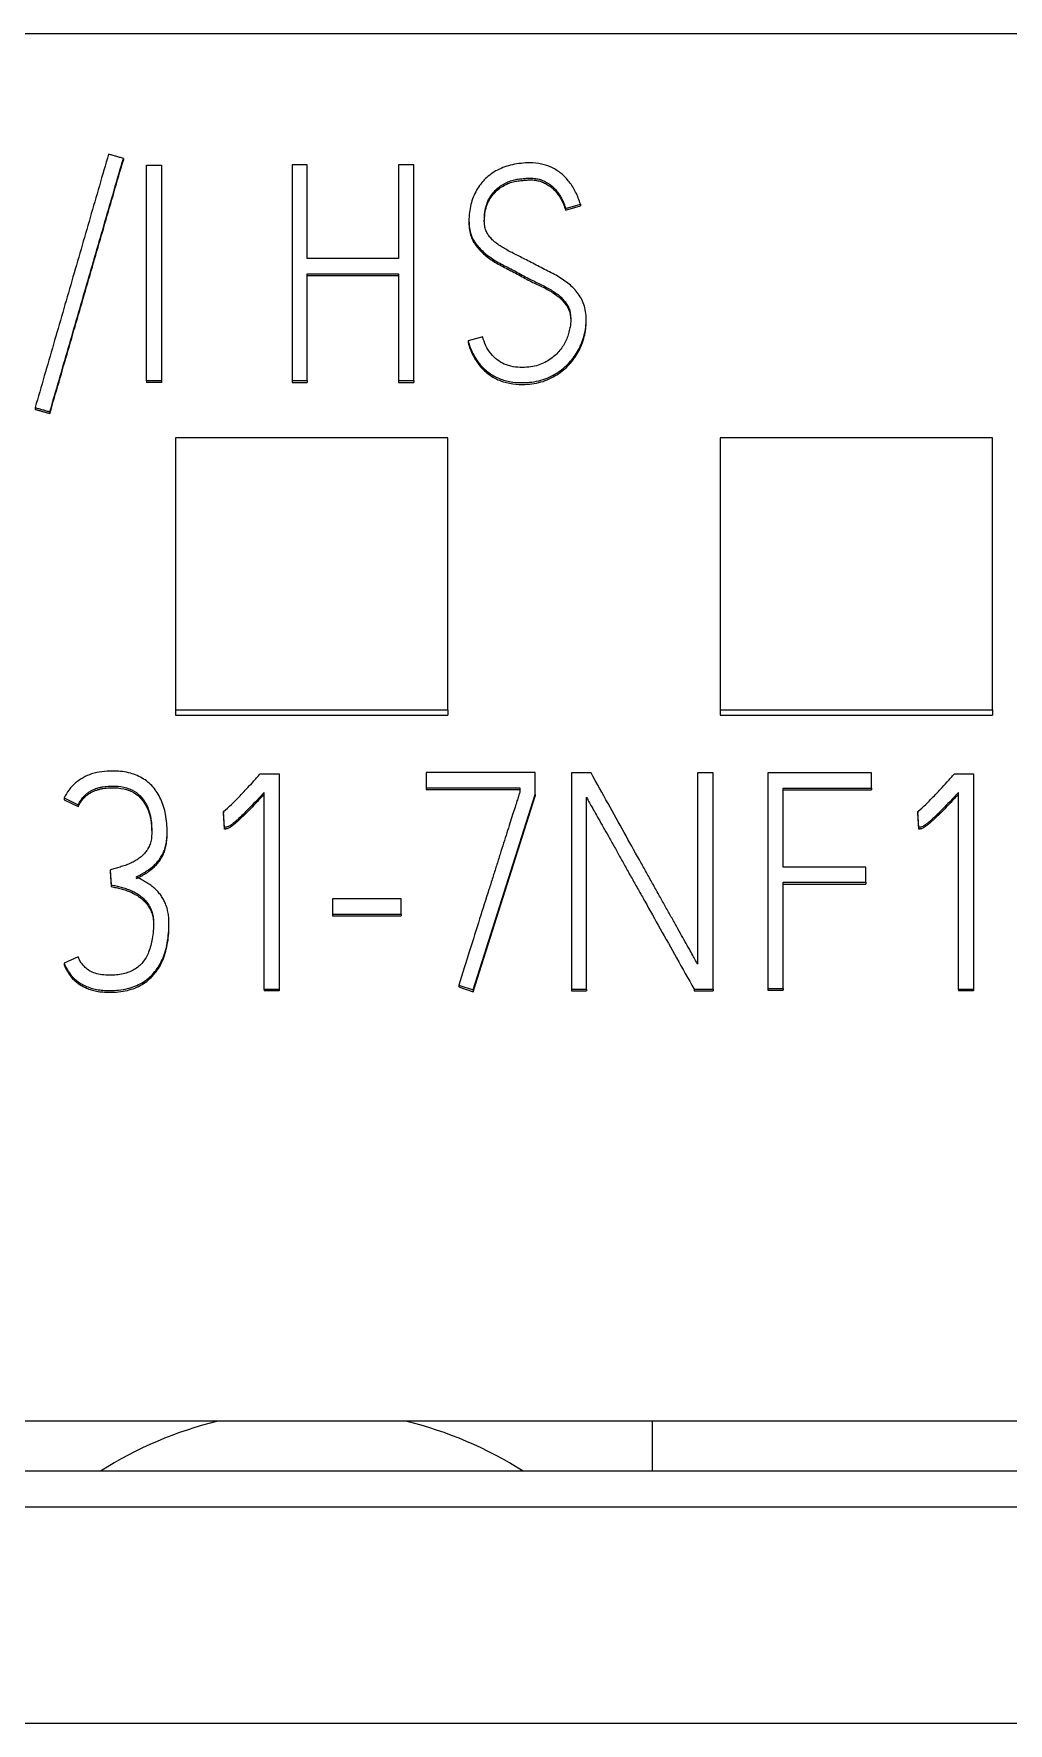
# Model space of a CAD drawing. Header units: millimetres. Extents: x 4137 to 6698, y 1400 to 3585.
# Drawn here: x 5192.41 to 5199.56, y 3075.38 to 3087.78 of the extents above; entities that cross this region are included whole.
import ezdxf

# ---------------------------------------------------------------- set-up
doc = ezdxf.new("R2010")
doc.units = ezdxf.units.MM
doc.layers.add('000-PI-Oprema', color=30, linetype='Continuous', lineweight=5)

msp = doc.modelspace()

# ---------------------------------------------------------------- linework, layer by layer
at = {"layer": '000-PI-Oprema', "color": 0, "linetype": 'ByBlock', "lineweight": 0}
for p, q in [((5210.848, 3087.785), (5186.048, 3087.785)), ((5193.064, 3086.87), (5193.064, 3086.858)), ((5194.304, 3086.822), (5194.304, 3085.239)), ((5194.415, 3086.822), (5194.304, 3086.822)), ((5194.415, 3086.135), (5194.415, 3086.822)), ((5195.198, 3086.822), (5195.085, 3086.822)), ((5195.085, 3086.822), (5195.085, 3086.135)), ((5195.198, 3085.239), (5195.198, 3086.822)), ((5196.312, 3086.503), (5196.421, 3086.533)), ((5196.312, 3086.49), (5196.421, 3086.521)), ((5196.312, 3086.503), (5196.312, 3086.49)), ((5196.421, 3086.533), (5196.421, 3086.521)), ((5195.602, 3086.413), (5195.602, 3086.401)), ((5195.085, 3086.135), (5194.415, 3086.135)), ((5194.415, 3085.239), (5194.415, 3086.023)), ((5194.415, 3086.023), (5195.085, 3086.023)), ((5194.415, 3086.01), (5195.085, 3086.01)), ((5195.085, 3086.023), (5195.085, 3085.239)), ((5196.463, 3085.675), (5196.463, 3085.688)), ((5195.704, 3085.561), (5195.596, 3085.53)), ((5195.596, 3085.53), (5195.596, 3085.517)), ((5193.235, 3085.237), (5193.235, 3085.224)), ((5193.345, 3085.237), (5193.345, 3085.224)), ((5194.304, 3085.239), (5194.304, 3085.226)), ((5194.304, 3085.239), (5194.415, 3085.239)), ((5194.304, 3085.226), (5194.415, 3085.226)), ((5194.415, 3085.239), (5194.415, 3085.226)), ((5195.085, 3085.239), (5195.085, 3085.226)), ((5195.085, 3085.239), (5195.198, 3085.239)), ((5195.085, 3085.226), (5195.198, 3085.226)), ((5195.198, 3085.239), (5195.198, 3085.226)), ((5192.416, 3085.041), (5192.416, 3085.028)), ((5192.524, 3085.01), (5192.524, 3084.998)), ((5193.448, 3084.82), (5193.448, 3082.822)), ((5195.448, 3084.82), (5193.448, 3084.82)), ((5195.448, 3082.822), (5195.448, 3084.82)), ((5197.448, 3084.82), (5197.448, 3082.822)), ((5199.448, 3084.82), (5197.448, 3084.82)), ((5199.448, 3082.822), (5199.448, 3084.82)), ((5193.448, 3082.822), (5193.448, 3082.783)), ((5193.448, 3082.822), (5195.448, 3082.822)), ((5193.448, 3082.783), (5195.448, 3082.783)), ((5195.448, 3082.822), (5195.448, 3082.783)), ((5197.448, 3082.822), (5197.448, 3082.783)), ((5197.448, 3082.822), (5199.448, 3082.822)), ((5197.448, 3082.783), (5199.448, 3082.783)), ((5199.448, 3082.822), (5199.448, 3082.783)), ((5194.069, 3082.352), (5194.209, 3082.352)), ((5194.209, 3082.352), (5194.209, 3080.771)), ((5195.289, 3082.363), (5195.289, 3082.25)), ((5196.088, 3082.363), (5195.289, 3082.363)), ((5196.088, 3082.202), (5196.088, 3082.363)), ((5196.355, 3082.36), (5196.355, 3080.773)), ((5196.499, 3082.36), (5196.355, 3082.36)), ((5197.395, 3082.36), (5197.282, 3082.36)), ((5197.282, 3082.36), (5197.282, 3080.956)), ((5197.395, 3080.773), (5197.395, 3082.36)), ((5197.797, 3082.36), (5197.797, 3080.778)), ((5198.558, 3082.36), (5197.797, 3082.36)), ((5198.558, 3082.248), (5198.558, 3082.36)), ((5199.168, 3082.352), (5199.308, 3082.352)), ((5199.308, 3082.352), (5199.308, 3080.771)), ((5192.629, 3082.176), (5192.629, 3082.163)), ((5192.629, 3082.176), (5192.731, 3082.125)), ((5192.629, 3082.163), (5192.731, 3082.112)), ((5194.098, 3080.771), (5194.098, 3082.215)), ((5195.289, 3082.25), (5195.289, 3082.238)), ((5195.289, 3082.25), (5195.977, 3082.25)), ((5195.289, 3082.238), (5195.977, 3082.238)), ((5195.633, 3080.767), (5196.088, 3082.202)), ((5195.633, 3080.754), (5196.088, 3082.189)), ((5195.977, 3082.25), (5195.977, 3082.22)), ((5196.088, 3082.202), (5196.088, 3082.189)), ((5196.466, 3080.773), (5196.466, 3082.182)), ((5197.91, 3081.667), (5197.91, 3082.248)), ((5197.91, 3082.248), (5198.558, 3082.248)), ((5197.91, 3082.236), (5198.558, 3082.236)), ((5198.558, 3082.248), (5198.558, 3082.236)), ((5199.197, 3080.771), (5199.197, 3082.215)), ((5192.731, 3082.125), (5192.731, 3082.112)), ((5193.8, 3082.077), (5193.8, 3082.064)), ((5193.807, 3081.96), (5193.8, 3082.077)), ((5193.807, 3081.947), (5193.8, 3082.064)), ((5198.9, 3082.077), (5198.9, 3082.064)), ((5198.907, 3081.96), (5198.9, 3082.077)), ((5198.907, 3081.947), (5198.9, 3082.064)), ((5193.385, 3081.915), (5193.385, 3081.936)), ((5193.807, 3081.96), (5193.807, 3081.947)), ((5198.907, 3081.96), (5198.907, 3081.947)), ((5198.518, 3081.667), (5197.91, 3081.667)), ((5198.518, 3081.557), (5198.518, 3081.667)), ((5192.968, 3081.647), (5192.968, 3081.635)), ((5192.968, 3081.647), (5192.975, 3081.537)), ((5192.968, 3081.635), (5192.975, 3081.525)), ((5192.975, 3081.537), (5192.975, 3081.525)), ((5197.91, 3080.778), (5197.91, 3081.557)), ((5197.91, 3081.557), (5198.518, 3081.557)), ((5197.91, 3081.544), (5198.518, 3081.544)), ((5198.518, 3081.557), (5198.518, 3081.544)), ((5194.599, 3081.436), (5194.599, 3081.324)), ((5195.105, 3081.436), (5194.599, 3081.436)), ((5195.105, 3081.324), (5195.105, 3081.436)), ((5194.599, 3081.324), (5194.599, 3081.311)), ((5194.599, 3081.324), (5195.105, 3081.324)), ((5194.599, 3081.311), (5195.105, 3081.311)), ((5195.105, 3081.324), (5195.105, 3081.311)), ((5193.399, 3081.228), (5193.399, 3081.25)), ((5192.731, 3081.009), (5192.629, 3080.963)), ((5192.629, 3080.963), (5192.629, 3080.95)), ((5195.527, 3080.802), (5195.527, 3080.789)), ((5195.527, 3080.802), (5195.633, 3080.767)), ((5195.527, 3080.789), (5195.633, 3080.754)), ((5194.098, 3080.771), (5194.098, 3080.759)), ((5194.209, 3080.771), (5194.098, 3080.771)), ((5194.209, 3080.759), (5194.098, 3080.759)), ((5194.209, 3080.771), (5194.209, 3080.759)), ((5195.633, 3080.767), (5195.633, 3080.754)), ((5196.355, 3080.773), (5196.466, 3080.773)), ((5196.355, 3080.773), (5196.355, 3080.761)), ((5196.355, 3080.761), (5196.466, 3080.761)), ((5196.466, 3080.773), (5196.466, 3080.761)), ((5197.256, 3080.773), (5197.256, 3080.761)), ((5197.256, 3080.773), (5197.395, 3080.773)), ((5197.256, 3080.761), (5197.395, 3080.761)), ((5197.395, 3080.773), (5197.395, 3080.761)), ((5197.797, 3080.778), (5197.797, 3080.765)), ((5197.797, 3080.778), (5197.91, 3080.778)), ((5197.797, 3080.765), (5197.91, 3080.765)), ((5197.91, 3080.778), (5197.91, 3080.765)), ((5199.308, 3080.771), (5199.197, 3080.771)), ((5199.197, 3080.771), (5199.197, 3080.759)), ((5199.308, 3080.759), (5199.197, 3080.759)), ((5199.308, 3080.771), (5199.308, 3080.759)), ((5210.848, 3077.602), (5186.048, 3077.602)), ((5196.948, 3077.602), (5196.948, 3077.234)), ((5210.948, 3077.234), (5185.948, 3077.234)), ((5210.948, 3076.97), (5185.948, 3076.97)), ((5186.948, 3075.385), (5209.948, 3075.385))]:
    msp.add_line(p, q, dxfattribs=at)
for start, end in [(103.753, 122.3801), (57.6199, 76.247)]:
    msp.add_arc((5194.448, 3074.785), 2.9, start, end, dxfattribs=at)
for points in [[(5192.955, 3086.901), (5192.416, 3085.041)], [(5192.524, 3085.01), (5193.064, 3086.87)], [(5192.524, 3084.998), (5193.064, 3086.858)], [(5193.064, 3086.87), (5192.955, 3086.901)], [(5193.235, 3085.237), (5193.235, 3086.82)], [(5193.235, 3086.82), (5193.345, 3086.82)], [(5193.345, 3086.82), (5193.345, 3085.237)], [(5193.345, 3085.237), (5193.235, 3085.237)], [(5193.345, 3085.224), (5193.235, 3085.224)], [(5192.416, 3085.041), (5192.524, 3085.01)], [(5192.416, 3085.028), (5192.524, 3084.998)]]:
    msp.add_open_spline(points, degree=1, dxfattribs=at)
for points, knots in [([(5196.421, 3086.533), (5196.412, 3086.564), (5196.39, 3086.622), (5196.342, 3086.698), (5196.283, 3086.76), (5196.214, 3086.805), (5196.135, 3086.832), (5196.057, 3086.839), (5195.986, 3086.835), (5195.923, 3086.825), (5195.866, 3086.809), (5195.813, 3086.786), (5195.765, 3086.757), (5195.723, 3086.723), (5195.688, 3086.682), (5195.657, 3086.637), (5195.633, 3086.586), (5195.615, 3086.531), (5195.605, 3086.472), (5195.601, 3086.413), (5195.605, 3086.359), (5195.616, 3086.311), (5195.635, 3086.269), (5195.661, 3086.232), (5195.692, 3086.198), (5195.727, 3086.167), (5195.765, 3086.139), (5195.807, 3086.112), (5195.852, 3086.088), (5195.899, 3086.065), (5195.946, 3086.04), (5195.992, 3086.014), (5196.038, 3085.99), (5196.082, 3085.968), (5196.125, 3085.947), (5196.167, 3085.927), (5196.205, 3085.905), (5196.24, 3085.883), (5196.272, 3085.858), (5196.298, 3085.831), (5196.321, 3085.802), (5196.339, 3085.769), (5196.348, 3085.73), (5196.351, 3085.691), (5196.349, 3085.652), (5196.342, 3085.615), (5196.332, 3085.575), (5196.317, 3085.535), (5196.296, 3085.497), (5196.271, 3085.461), (5196.24, 3085.427), (5196.203, 3085.397), (5196.16, 3085.371), (5196.111, 3085.35), (5196.055, 3085.338), (5195.971, 3085.333), (5195.861, 3085.348), (5195.753, 3085.434), (5195.713, 3085.516), (5195.704, 3085.561)], [0, 0, 0, 0, 0.029502, 0.056552, 0.082213, 0.107035, 0.131706, 0.157625, 0.177725, 0.196768, 0.215008, 0.232485, 0.249262, 0.265692, 0.282067, 0.298646, 0.315747, 0.333416, 0.35172, 0.370963, 0.387214, 0.402039, 0.415923, 0.429557, 0.443355, 0.457518, 0.472137, 0.48722, 0.502837, 0.518847, 0.535063, 0.551489, 0.567151, 0.582304, 0.596956, 0.611001, 0.624363, 0.637091, 0.649186, 0.660727, 0.671894, 0.683121, 0.695107, 0.708316, 0.719066, 0.730707, 0.743348, 0.756492, 0.769735, 0.783289, 0.797204, 0.811603, 0.826753, 0.842746, 0.859925, 0.878764, 0.920226, 0.957605, 1, 1, 1, 1]), ([(5195.596, 3085.53), (5195.605, 3085.498), (5195.628, 3085.439), (5195.677, 3085.361), (5195.74, 3085.299), (5195.815, 3085.255), (5195.902, 3085.229), (5195.987, 3085.222), (5196.064, 3085.227), (5196.131, 3085.24), (5196.192, 3085.263), (5196.247, 3085.293), (5196.297, 3085.328), (5196.34, 3085.369), (5196.377, 3085.415), (5196.408, 3085.465), (5196.432, 3085.518), (5196.45, 3085.574), (5196.461, 3085.631), (5196.465, 3085.689), (5196.461, 3085.745), (5196.449, 3085.798), (5196.427, 3085.845), (5196.399, 3085.886), (5196.366, 3085.923), (5196.328, 3085.955), (5196.286, 3085.985), (5196.242, 3086.013), (5196.194, 3086.037), (5196.144, 3086.062), (5196.095, 3086.087), (5196.048, 3086.112), (5196.003, 3086.136), (5195.961, 3086.157), (5195.92, 3086.178), (5195.882, 3086.197), (5195.847, 3086.218), (5195.815, 3086.239), (5195.786, 3086.261), (5195.762, 3086.285), (5195.741, 3086.312), (5195.726, 3086.341), (5195.717, 3086.375), (5195.714, 3086.42), (5195.718, 3086.473), (5195.73, 3086.531), (5195.751, 3086.578), (5195.779, 3086.617), (5195.809, 3086.65), (5195.843, 3086.675), (5195.879, 3086.694), (5195.917, 3086.709), (5195.954, 3086.717), (5195.99, 3086.721), (5196.022, 3086.724), (5196.055, 3086.726), (5196.089, 3086.723), (5196.126, 3086.716), (5196.158, 3086.703), (5196.187, 3086.686), (5196.213, 3086.667), (5196.235, 3086.645), (5196.254, 3086.622), (5196.271, 3086.598), (5196.285, 3086.573), (5196.296, 3086.548), (5196.305, 3086.525), (5196.31, 3086.51), (5196.312, 3086.503)], [0, 0, 0, 0, 0.030216, 0.057834, 0.084112, 0.110126, 0.13699, 0.166062, 0.187444, 0.207786, 0.227532, 0.246694, 0.265147, 0.28321, 0.301078, 0.318906, 0.33698, 0.354995, 0.372624, 0.390132, 0.408102, 0.424528, 0.439934, 0.454952, 0.469937, 0.485134, 0.500714, 0.516729, 0.533253, 0.550073, 0.566929, 0.583824, 0.598837, 0.613277, 0.627146, 0.64033, 0.652736, 0.664395, 0.675364, 0.685785, 0.695827, 0.705789, 0.716159, 0.727332, 0.74751, 0.765141, 0.780786, 0.795151, 0.808601, 0.821478, 0.833928, 0.845962, 0.857807, 0.868933, 0.878649, 0.88698, 0.899043, 0.910208, 0.920757, 0.930874, 0.940594, 0.950061, 0.959303, 0.96829, 0.9771, 0.985473, 0.993098, 1, 1, 1, 1]), ([(5195.715, 3086.405), (5195.716, 3086.425), (5195.718, 3086.463), (5195.73, 3086.518), (5195.751, 3086.565), (5195.779, 3086.604), (5195.809, 3086.637), (5195.843, 3086.662), (5195.879, 3086.682), (5195.917, 3086.696), (5195.954, 3086.704), (5195.99, 3086.708), (5196.022, 3086.711), (5196.055, 3086.713), (5196.089, 3086.711), (5196.126, 3086.703), (5196.158, 3086.69), (5196.187, 3086.673), (5196.213, 3086.654), (5196.235, 3086.632), (5196.254, 3086.609), (5196.271, 3086.585), (5196.285, 3086.56), (5196.296, 3086.535), (5196.305, 3086.512), (5196.31, 3086.497), (5196.312, 3086.49)], [0, 0, 0, 0, 0.065823, 0.131059, 0.188942, 0.242091, 0.291852, 0.339495, 0.385558, 0.430084, 0.473906, 0.515072, 0.551021, 0.581842, 0.626473, 0.667782, 0.706813, 0.744244, 0.780205, 0.815232, 0.849428, 0.882676, 0.915274, 0.946254, 0.974465, 1, 1, 1, 1]), ([(5195.602, 3086.407), (5195.602, 3086.404), (5195.602, 3086.383), (5195.605, 3086.346), (5195.616, 3086.298), (5195.635, 3086.256), (5195.661, 3086.219), (5195.692, 3086.185), (5195.727, 3086.154), (5195.765, 3086.126), (5195.807, 3086.1), (5195.852, 3086.076), (5195.899, 3086.052), (5195.946, 3086.027), (5195.992, 3086.002), (5196.038, 3085.977), (5196.082, 3085.955), (5196.125, 3085.935), (5196.167, 3085.915), (5196.205, 3085.893), (5196.24, 3085.87), (5196.272, 3085.846), (5196.298, 3085.819), (5196.321, 3085.789), (5196.339, 3085.756), (5196.348, 3085.718), (5196.35, 3085.691), (5196.35, 3085.677)], [0, 0, 0, 0, 0.008262, 0.056111, 0.099761, 0.14064, 0.180782, 0.221408, 0.263107, 0.306149, 0.350557, 0.396538, 0.443676, 0.491422, 0.539784, 0.585899, 0.630514, 0.673652, 0.715005, 0.754346, 0.79182, 0.827432, 0.861414, 0.894293, 0.927346, 0.962637, 1, 1, 1, 1]), ([(5195.596, 3085.517), (5195.605, 3085.486), (5195.628, 3085.426), (5195.677, 3085.348), (5195.74, 3085.287), (5195.815, 3085.242), (5195.902, 3085.216), (5195.987, 3085.209), (5196.064, 3085.214), (5196.131, 3085.227), (5196.192, 3085.25), (5196.247, 3085.28), (5196.297, 3085.316), (5196.34, 3085.356), (5196.377, 3085.402), (5196.408, 3085.452), (5196.432, 3085.506), (5196.45, 3085.561), (5196.461, 3085.618), (5196.463, 3085.657), (5196.463, 3085.677), (5196.463, 3085.677)], [0, 0, 0, 0, 0.077352, 0.148056, 0.215328, 0.281923, 0.350695, 0.425118, 0.479856, 0.531932, 0.582482, 0.631538, 0.678776, 0.725017, 0.770759, 0.816399, 0.862669, 0.908787, 0.953917, 0.998739, 1, 1, 1, 1]), ([(5193.159, 3081.597), (5193.168, 3081.601), (5193.186, 3081.61), (5193.213, 3081.626), (5193.239, 3081.642), (5193.265, 3081.66), (5193.29, 3081.681), (5193.313, 3081.704), (5193.334, 3081.731), (5193.351, 3081.761), (5193.367, 3081.794), (5193.378, 3081.832), (5193.384, 3081.876), (5193.387, 3081.951), (5193.379, 3082.051), (5193.345, 3082.167), (5193.286, 3082.26), (5193.204, 3082.327), (5193.099, 3082.367), (5192.972, 3082.378), (5192.834, 3082.363), (5192.706, 3082.292), (5192.648, 3082.219), (5192.629, 3082.176)], [0, 0, 0, 0, 0.019459, 0.039301, 0.05955, 0.080105, 0.100989, 0.122386, 0.144292, 0.16684, 0.190353, 0.215738, 0.244087, 0.27581, 0.363621, 0.439823, 0.508996, 0.575574, 0.644592, 0.722009, 0.822031, 0.909956, 1, 1, 1, 1]), ([(5193.8, 3082.077), (5193.82, 3082.093), (5193.856, 3082.125), (5193.911, 3082.181), (5193.963, 3082.236), (5194.018, 3082.295), (5194.051, 3082.332), (5194.069, 3082.352)], [0, 0, 0, 0, 0.198846, 0.377684, 0.606339, 0.795382, 1, 1, 1, 1]), ([(5197.282, 3080.956), (5197.277, 3080.965), (5197.266, 3080.986), (5197.245, 3081.023), (5197.22, 3081.069), (5197.189, 3081.123), (5197.155, 3081.183), (5197.118, 3081.249), (5197.078, 3081.321), (5197.035, 3081.397), (5196.991, 3081.476), (5196.946, 3081.558), (5196.9, 3081.64), (5196.832, 3081.761), (5196.74, 3081.926), (5196.622, 3082.139), (5196.541, 3082.285), (5196.499, 3082.36)], [0, 0, 0, 0, 0.019057, 0.045144, 0.078261, 0.117077, 0.160259, 0.207807, 0.259003, 0.31313, 0.370188, 0.428711, 0.487234, 0.545757, 0.688172, 0.839586, 1, 1, 1, 1]), ([(5198.9, 3082.077), (5198.919, 3082.093), (5198.956, 3082.125), (5199.01, 3082.181), (5199.063, 3082.236), (5199.117, 3082.295), (5199.151, 3082.332), (5199.168, 3082.352)], [0, 0, 0, 0, 0.198846, 0.377684, 0.606339, 0.795382, 1, 1, 1, 1]), ([(5192.731, 3082.125), (5192.736, 3082.134), (5192.746, 3082.152), (5192.763, 3082.176), (5192.782, 3082.197), (5192.803, 3082.213), (5192.824, 3082.228), (5192.846, 3082.239), (5192.868, 3082.247), (5192.891, 3082.254), (5192.915, 3082.258), (5192.938, 3082.261), (5192.961, 3082.263), (5193.031, 3082.265), (5193.15, 3082.246), (5193.262, 3082.104), (5193.275, 3081.971), (5193.271, 3081.878), (5193.262, 3081.838), (5193.246, 3081.804), (5193.225, 3081.774), (5193.201, 3081.749), (5193.174, 3081.727), (5193.143, 3081.709), (5193.111, 3081.693), (5193.076, 3081.68), (5193.04, 3081.669), (5193.004, 3081.658), (5192.98, 3081.651), (5192.968, 3081.647)], [0, 0, 0, 0, 0.025161, 0.048595, 0.070641, 0.091589, 0.111603, 0.13094, 0.14993, 0.168791, 0.187661, 0.206323, 0.224495, 0.242226, 0.372375, 0.490579, 0.643633, 0.679942, 0.712328, 0.741834, 0.769901, 0.797396, 0.824894, 0.852838, 0.881452, 0.911007, 0.940973, 0.970636, 1, 1, 1, 1]), ([(5192.731, 3082.112), (5192.736, 3082.122), (5192.746, 3082.139), (5192.763, 3082.164), (5192.782, 3082.184), (5192.803, 3082.201), (5192.824, 3082.215), (5192.846, 3082.226), (5192.868, 3082.234), (5192.891, 3082.241), (5192.915, 3082.246), (5192.938, 3082.249), (5192.961, 3082.251), (5193.031, 3082.252), (5193.15, 3082.233), (5193.259, 3082.095), (5193.272, 3081.985), (5193.272, 3081.925)], [0, 0, 0, 0, 0.039855, 0.076975, 0.111896, 0.145077, 0.176779, 0.207409, 0.237489, 0.267365, 0.297255, 0.326816, 0.355601, 0.383686, 0.589842, 0.777078, 1, 1, 1, 1]), ([(5194.098, 3082.215), (5194.08, 3082.196), (5194.047, 3082.161), (5194, 3082.113), (5193.961, 3082.073), (5193.929, 3082.041), (5193.901, 3082.015), (5193.878, 3081.995), (5193.859, 3081.98), (5193.844, 3081.97), (5193.832, 3081.964), (5193.822, 3081.962), (5193.814, 3081.96), (5193.809, 3081.96), (5193.807, 3081.96)], [0, 0, 0, 0, 0.200504, 0.370797, 0.510902, 0.6264, 0.722885, 0.800448, 0.861213, 0.907383, 0.939504, 0.963232, 0.983337, 1, 1, 1, 1]), ([(5194.098, 3082.202), (5194.08, 3082.183), (5194.047, 3082.148), (5194, 3082.1), (5193.961, 3082.06), (5193.929, 3082.028), (5193.901, 3082.003), (5193.878, 3081.982), (5193.859, 3081.968), (5193.844, 3081.957), (5193.832, 3081.952), (5193.822, 3081.949), (5193.814, 3081.948), (5193.809, 3081.947), (5193.807, 3081.947)], [0, 0, 0, 0, 0.200504, 0.370797, 0.510902, 0.6264, 0.722885, 0.800448, 0.861213, 0.907383, 0.939504, 0.963232, 0.983337, 1, 1, 1, 1]), ([(5195.977, 3082.22), (5195.976, 3082.217), (5195.972, 3082.206), (5195.965, 3082.184), (5195.954, 3082.15), (5195.94, 3082.105), (5195.922, 3082.051), (5195.902, 3081.988), (5195.88, 3081.918), (5195.856, 3081.843), (5195.831, 3081.762), (5195.804, 3081.677), (5195.777, 3081.591), (5195.735, 3081.461), (5195.679, 3081.282), (5195.605, 3081.048), (5195.553, 3080.886), (5195.527, 3080.802)], [0, 0, 0, 0, 0.006664, 0.022274, 0.046836, 0.07897, 0.117297, 0.161819, 0.211415, 0.264968, 0.322476, 0.382404, 0.443215, 0.50491, 0.65714, 0.82217, 1, 1, 1, 1]), ([(5196.466, 3082.182), (5196.47, 3082.174), (5196.481, 3082.153), (5196.5, 3082.118), (5196.526, 3082.073), (5196.556, 3082.02), (5196.59, 3081.959), (5196.627, 3081.893), (5196.668, 3081.822), (5196.71, 3081.746), (5196.754, 3081.666), (5196.8, 3081.584), (5196.847, 3081.502), (5196.916, 3081.379), (5197.009, 3081.212), (5197.13, 3080.997), (5197.213, 3080.85), (5197.256, 3080.773)], [0, 0, 0, 0, 0.017881, 0.043036, 0.075471, 0.113785, 0.156579, 0.203853, 0.254825, 0.308715, 0.365522, 0.423995, 0.482881, 0.542179, 0.685414, 0.838021, 1, 1, 1, 1]), ([(5199.197, 3082.215), (5199.179, 3082.196), (5199.146, 3082.161), (5199.1, 3082.113), (5199.061, 3082.073), (5199.028, 3082.041), (5199, 3082.015), (5198.977, 3081.995), (5198.958, 3081.98), (5198.943, 3081.97), (5198.931, 3081.964), (5198.921, 3081.962), (5198.914, 3081.96), (5198.909, 3081.96), (5198.907, 3081.96)], [0, 0, 0, 0, 0.200504, 0.370797, 0.510902, 0.6264, 0.722885, 0.800448, 0.861213, 0.907383, 0.939504, 0.963232, 0.983337, 1, 1, 1, 1]), ([(5199.197, 3082.202), (5199.179, 3082.183), (5199.146, 3082.148), (5199.1, 3082.1), (5199.061, 3082.06), (5199.028, 3082.028), (5199, 3082.003), (5198.977, 3081.982), (5198.958, 3081.968), (5198.943, 3081.957), (5198.931, 3081.952), (5198.921, 3081.949), (5198.914, 3081.948), (5198.909, 3081.947), (5198.907, 3081.947)], [0, 0, 0, 0, 0.200504, 0.370797, 0.510902, 0.6264, 0.722885, 0.800448, 0.861213, 0.907383, 0.939504, 0.963232, 0.983337, 1, 1, 1, 1]), ([(5193.159, 3081.584), (5193.168, 3081.588), (5193.186, 3081.598), (5193.213, 3081.613), (5193.239, 3081.629), (5193.265, 3081.647), (5193.29, 3081.668), (5193.313, 3081.692), (5193.334, 3081.718), (5193.351, 3081.748), (5193.367, 3081.782), (5193.378, 3081.82), (5193.384, 3081.863), (5193.385, 3081.894), (5193.385, 3081.911), (5193.385, 3081.912)], [0, 0, 0, 0, 0.070239, 0.141859, 0.214947, 0.289138, 0.36452, 0.44175, 0.520823, 0.60221, 0.68708, 0.778706, 0.881031, 0.995537, 1, 1, 1, 1]), ([(5192.629, 3080.963), (5192.632, 3080.955), (5192.64, 3080.939), (5192.653, 3080.915), (5192.668, 3080.891), (5192.686, 3080.867), (5192.708, 3080.845), (5192.733, 3080.825), (5192.762, 3080.808), (5192.794, 3080.792), (5192.829, 3080.779), (5192.869, 3080.769), (5192.915, 3080.764), (5192.99, 3080.761), (5193.09, 3080.77), (5193.203, 3080.813), (5193.292, 3080.887), (5193.356, 3080.989), (5193.392, 3081.116), (5193.4, 3081.223), (5193.398, 3081.299), (5193.392, 3081.339), (5193.383, 3081.375), (5193.37, 3081.408), (5193.355, 3081.439), (5193.336, 3081.467), (5193.314, 3081.493), (5193.289, 3081.517), (5193.26, 3081.538), (5193.228, 3081.558), (5193.195, 3081.578), (5193.171, 3081.59), (5193.159, 3081.597)], [0, 0, 0, 0, 0.016308, 0.03331, 0.051065, 0.069403, 0.088334, 0.108132, 0.128912, 0.150812, 0.174077, 0.199384, 0.227539, 0.258836, 0.339488, 0.411171, 0.480216, 0.552248, 0.632093, 0.724403, 0.750895, 0.775618, 0.798835, 0.820921, 0.842207, 0.86296, 0.883743, 0.90511, 0.927322, 0.95053, 0.974743, 1, 1, 1, 1]), ([(5192.975, 3081.537), (5192.987, 3081.535), (5193.011, 3081.531), (5193.047, 3081.522), (5193.083, 3081.511), (5193.118, 3081.498), (5193.151, 3081.482), (5193.183, 3081.462), (5193.212, 3081.439), (5193.236, 3081.411), (5193.258, 3081.38), (5193.274, 3081.345), (5193.284, 3081.305), (5193.288, 3081.236), (5193.28, 3081.148), (5193.255, 3081.047), (5193.211, 3080.968), (5193.145, 3080.911), (5193.06, 3080.88), (5192.978, 3080.873), (5192.908, 3080.877), (5192.858, 3080.887), (5192.816, 3080.905), (5192.781, 3080.932), (5192.752, 3080.967), (5192.737, 3080.994), (5192.731, 3081.009)], [0, 0, 0, 0, 0.02738, 0.055263, 0.083718, 0.112185, 0.140262, 0.168233, 0.196053, 0.223907, 0.252387, 0.281692, 0.312418, 0.345525, 0.437535, 0.514429, 0.579935, 0.641132, 0.706523, 0.782286, 0.825991, 0.863975, 0.897416, 0.929394, 0.963085, 1, 1, 1, 1]), ([(5192.975, 3081.525), (5192.987, 3081.523), (5193.011, 3081.518), (5193.047, 3081.509), (5193.083, 3081.499), (5193.118, 3081.485), (5193.151, 3081.469), (5193.183, 3081.449), (5193.212, 3081.426), (5193.236, 3081.399), (5193.258, 3081.367), (5193.274, 3081.332), (5193.284, 3081.292), (5193.286, 3081.259), (5193.286, 3081.24), (5193.286, 3081.236)], [0, 0, 0, 0, 0.076955, 0.155321, 0.235296, 0.315307, 0.39422, 0.472835, 0.551025, 0.629313, 0.709358, 0.791722, 0.878079, 0.97113, 1, 1, 1, 1]), ([(5192.629, 3080.95), (5192.632, 3080.942), (5192.64, 3080.926), (5192.653, 3080.902), (5192.668, 3080.878), (5192.686, 3080.854), (5192.708, 3080.833), (5192.733, 3080.813), (5192.762, 3080.795), (5192.794, 3080.779), (5192.829, 3080.766), (5192.869, 3080.756), (5192.915, 3080.751), (5192.99, 3080.748), (5193.09, 3080.757), (5193.203, 3080.8), (5193.292, 3080.875), (5193.356, 3080.977), (5193.391, 3081.101), (5193.399, 3081.19), (5193.399, 3081.237)], [0, 0, 0, 0, 0.022676, 0.046318, 0.071006, 0.096504, 0.122828, 0.150357, 0.17925, 0.209702, 0.242052, 0.277241, 0.316391, 0.359908, 0.472053, 0.571728, 0.667735, 0.767894, 0.878918, 1, 1, 1, 1])]:
    msp.add_open_spline(points, degree=3, knots=knots, dxfattribs=at)

doc.saveas('drawing.dxf')
